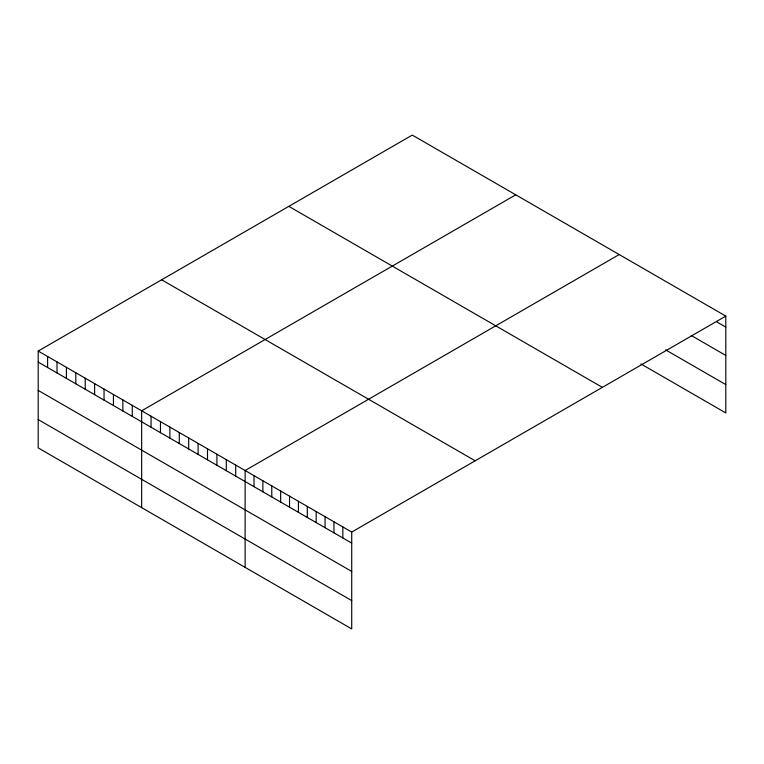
<?xml version="1.0" encoding="UTF-8"?>
<svg xmlns="http://www.w3.org/2000/svg" width="764" height="764" viewBox="0 0 764 764"><rect width="100%" height="100%" fill="white"/><g stroke="black" fill="none" stroke-linecap="round" stroke-linejoin="round"><path stroke-width="1.15" d="M725.8 316.095L351.717 532.069L351.717 628.915L38.2 447.905L38.2 351.058L412.283 135.085L725.8 316.095L725.8 412.942L640.92 363.931M515.748 194.82L141.665 410.793L141.665 507.64M619.203 254.546L245.12 470.528L245.12 567.375M716.918 321.988L725.8 327.116M691.258 335.491L725.8 355.441M665.597 349.855L725.8 384.617M288.84 206.356L602.357 387.367M161.643 279.786L475.16 460.797M38.2 351.058L351.717 532.069M38.2 362.088L351.717 543.089M38.2 390.404L351.717 571.415M38.2 419.589L351.717 600.59M342.835 526.94L342.835 537.961M333.954 521.812L333.954 532.833M325.063 516.684L325.063 527.704M316.181 511.555L316.181 522.576M307.3 506.427L307.3 517.448M298.418 501.299L298.418 512.319M289.537 496.17L289.537 507.191M280.655 491.042L280.655 502.063M271.774 485.914L271.774 496.934M262.883 480.785L262.883 491.806M254.001 475.657L254.001 486.678M235.713 465.095L235.713 476.115M226.306 459.661L226.306 470.691M216.9 454.236L216.9 465.257M207.502 448.802L207.502 459.832M198.096 443.378L198.096 454.399M188.689 437.944L188.689 448.965M179.282 432.51L179.282 443.54M169.875 427.086L169.875 438.106M160.469 421.652L160.469 432.682M151.062 416.218L151.062 427.248M132.258 405.359L132.258 416.39M122.851 399.935L122.851 410.956M113.444 394.501L113.444 405.531M104.038 389.067L104.038 400.097M94.631 383.643L94.631 394.663M85.224 378.209L85.224 389.239M75.817 372.784L75.817 383.805M66.42 367.35L66.42 378.371M57.014 361.916L57.014 372.947M47.607 356.492L47.607 367.513"/></g></svg>
